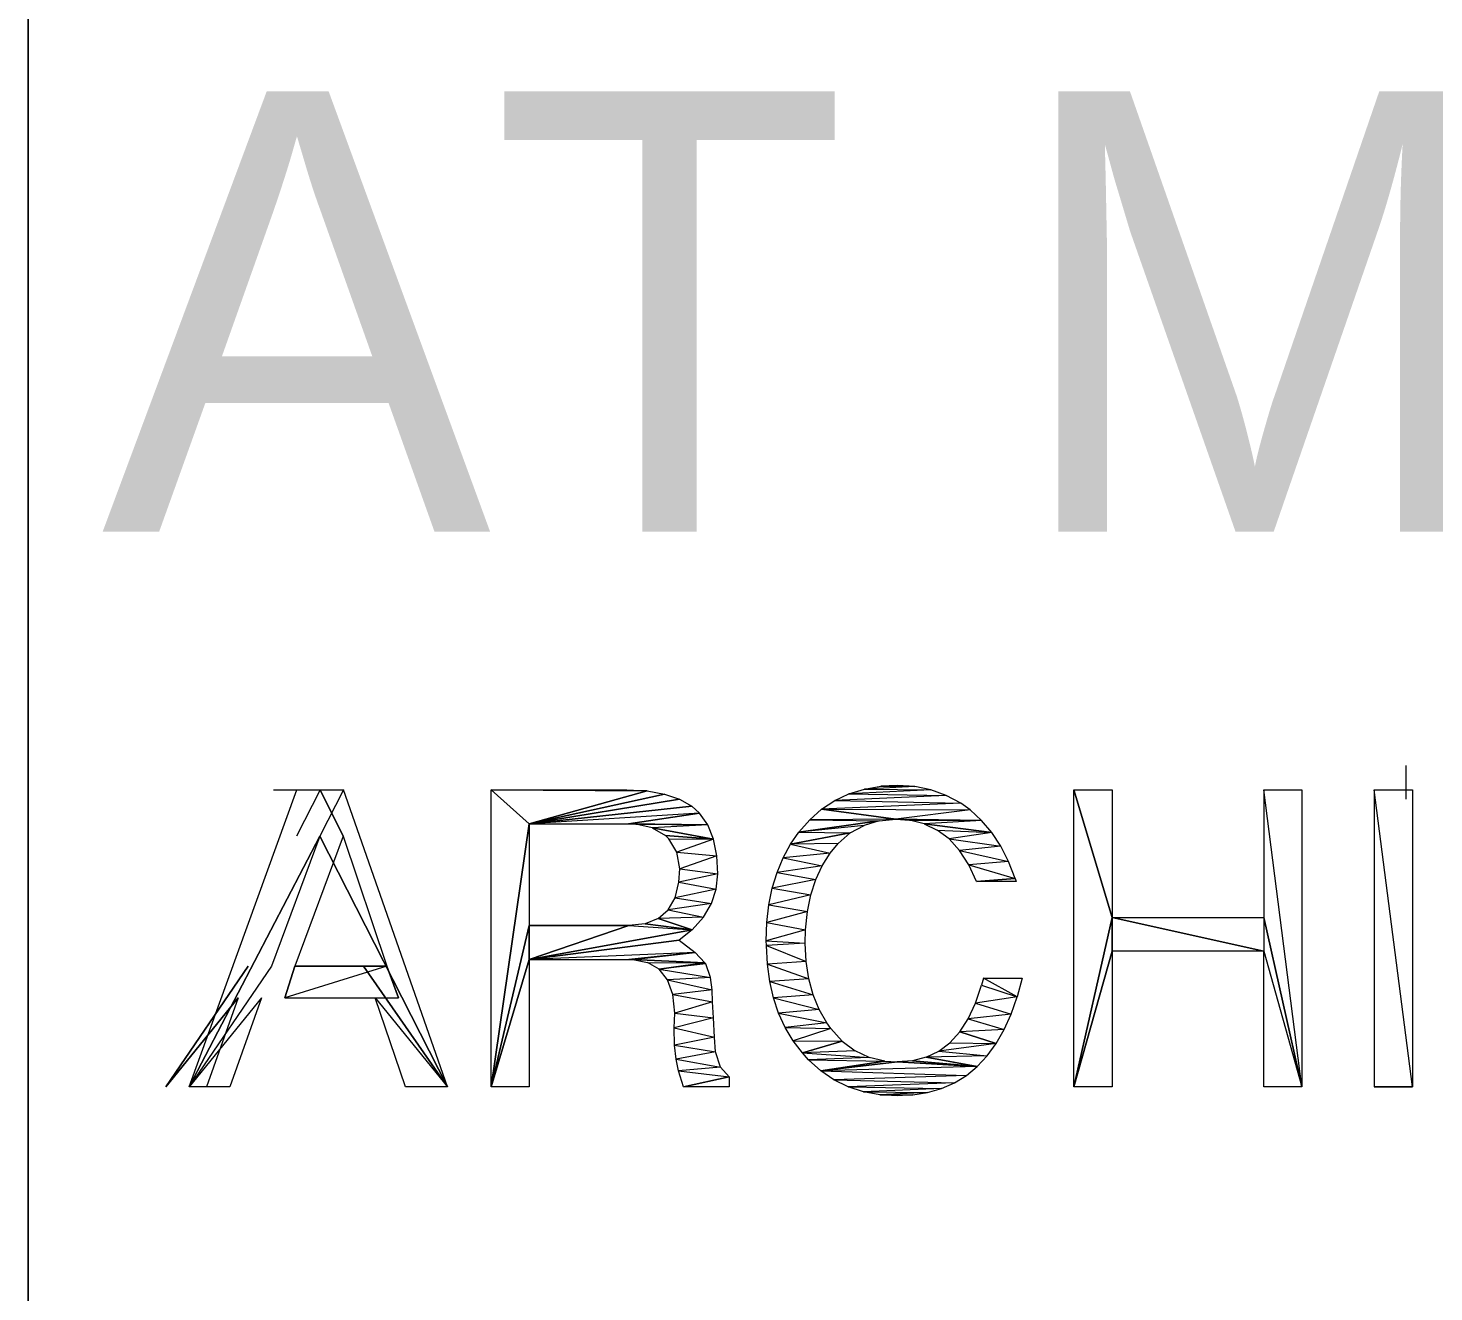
# Model space of a CAD drawing. Header units: inches. Extents: x 210948 to 214316, y -105347 to 7.
# Drawn here: x 212876.13 to 212921.27, y -105283.18 to -105242.6 of the extents above; entities that cross this region are included whole.
import ezdxf

# ---------------------------------------------------------------- set-up
doc = ezdxf.new("R2010")
doc.units = ezdxf.units.IN
doc.header["$MEASUREMENT"] = 0
doc.layers.add('A3', color=30, linetype='Continuous', lineweight=9)
doc.styles.add('STYLE1', font='arial.ttf', dxfattribs={"height": 8})

# ---------------------------------------------------------------- blocks, each defined once
blk = doc.blocks.new('KIL')
at = {"layer": 'A3'}
blk.add_lwpolyline([(216544.884, -99139.74), (217270.701, -99139.74), (217270.701, -100157.936), (216544.884, -100157.936)], close=True, dxfattribs=at)

msp = doc.modelspace()

# ---------------------------------------------------------------- linework, layer by layer
at = {"layer": 'A3'}
for p, q in [((212876.127, -105218.054), (212876.127, -105339.96)), ((212920.379, -105267.362), (212920.379, -105266.277)), ((212902.983, -105267.04), (212903.511, -105266.948)), ((212902.983, -105267.04), (212903.511, -105266.948)), ((212904.599, -105266.956), (212902.983, -105267.04)), ((212904.599, -105266.956), (212902.983, -105267.04)), ((212904.599, -105266.956), (212902.983, -105267.04)), ((212904.599, -105266.956), (212902.983, -105267.04)), ((212904.047, -105266.921), (212903.511, -105266.948)), ((212904.047, -105266.921), (212903.511, -105266.948)), ((212903.511, -105266.948), (212904.599, -105266.956)), ((212903.511, -105266.948), (212904.599, -105266.956)), ((212903.511, -105266.948), (212904.599, -105266.956)), ((212903.511, -105266.948), (212904.599, -105266.956)), ((212904.599, -105266.956), (212904.047, -105266.921)), ((212904.599, -105266.956), (212904.047, -105266.921)), ((212905.122, -105267.064), (212904.599, -105266.956)), ((212905.122, -105267.064), (212904.599, -105266.956)), ((212881.296, -105276.595), (212884.756, -105267.064)), ((212881.296, -105276.595), (212884.756, -105267.064)), ((212884.006, -105267.064), (212885.506, -105267.064)), ((212885.506, -105267.064), (212884.748, -105268.543)), ((212885.506, -105267.064), (212884.748, -105268.543)), ((212885.506, -105267.064), (212884.748, -105268.543)), ((212884.756, -105267.064), (212886.256, -105267.064)), ((212886.256, -105267.064), (212885.498, -105268.543)), ((212885.506, -105267.064), (212886.248, -105268.543)), ((212886.248, -105268.543), (212885.506, -105267.064)), ((212885.506, -105267.064), (212886.248, -105268.543)), ((212886.248, -105268.543), (212885.506, -105267.064)), ((212889.597, -105276.595), (212886.256, -105267.064)), ((212889.597, -105276.595), (212886.256, -105267.064)), ((212890.994, -105267.064), (212896.003, -105267.097)), ((212892.221, -105268.15), (212890.994, -105267.064)), ((212890.994, -105267.064), (212892.221, -105268.15)), ((212890.994, -105276.595), (212890.994, -105267.064)), ((212896.003, -105267.097), (212890.994, -105267.064)), ((212890.994, -105267.064), (212895.353, -105267.064)), ((212890.994, -105267.064), (212896.003, -105267.097)), ((212892.221, -105268.15), (212890.994, -105267.064)), ((212890.994, -105267.064), (212892.221, -105268.15)), ((212890.994, -105276.595), (212890.994, -105267.064)), ((212896.003, -105267.097), (212890.994, -105267.064)), ((212890.994, -105267.064), (212895.353, -105267.064)), ((212892.221, -105268.15), (212896.003, -105267.097)), ((212896.003, -105267.097), (212892.221, -105268.15)), ((212892.221, -105268.15), (212896.003, -105267.097)), ((212896.003, -105267.097), (212892.221, -105268.15)), ((212892.221, -105268.15), (212896.566, -105267.197)), ((212896.566, -105267.197), (212892.221, -105268.15)), ((212892.221, -105268.15), (212896.566, -105267.197)), ((212896.566, -105267.197), (212892.221, -105268.15)), ((212892.221, -105268.15), (212897.048, -105267.36)), ((212897.048, -105267.36), (212892.221, -105268.15)), ((212892.221, -105268.15), (212897.048, -105267.36)), ((212897.048, -105267.36), (212892.221, -105268.15)), ((212895.353, -105267.064), (212896.003, -105267.097)), ((212895.353, -105267.064), (212896.003, -105267.097)), ((212896.003, -105267.097), (212896.566, -105267.197)), ((212896.003, -105267.097), (212896.566, -105267.197)), ((212896.566, -105267.197), (212897.048, -105267.36)), ((212896.566, -105267.197), (212897.048, -105267.36)), ((212897.048, -105267.36), (212897.444, -105267.59)), ((212897.048, -105267.36), (212897.444, -105267.59)), ((212901.61, -105267.684), (212902.03, -105267.406)), ((212901.61, -105267.684), (212902.03, -105267.406)), ((212902.03, -105267.406), (212902.488, -105267.192)), ((212902.03, -105267.406), (212902.488, -105267.192)), ((212905.612, -105267.24), (212902.03, -105267.406)), ((212905.612, -105267.24), (212902.03, -105267.406)), ((212905.612, -105267.24), (212902.03, -105267.406)), ((212905.612, -105267.24), (212902.03, -105267.406)), ((212902.03, -105267.406), (212906.075, -105267.49)), ((212902.03, -105267.406), (212906.075, -105267.49)), ((212902.03, -105267.406), (212906.075, -105267.49)), ((212902.03, -105267.406), (212906.075, -105267.49)), ((212902.488, -105267.192), (212902.983, -105267.04)), ((212902.488, -105267.192), (212902.983, -105267.04)), ((212905.122, -105267.064), (212902.488, -105267.192)), ((212905.122, -105267.064), (212902.488, -105267.192)), ((212905.122, -105267.064), (212902.488, -105267.192)), ((212905.122, -105267.064), (212902.488, -105267.192)), ((212902.488, -105267.192), (212905.612, -105267.24)), ((212902.488, -105267.192), (212905.612, -105267.24)), ((212902.488, -105267.192), (212905.612, -105267.24)), ((212902.488, -105267.192), (212905.612, -105267.24)), ((212902.983, -105267.04), (212905.122, -105267.064)), ((212902.983, -105267.04), (212905.122, -105267.064)), ((212902.983, -105267.04), (212905.122, -105267.064)), ((212902.983, -105267.04), (212905.122, -105267.064)), ((212905.612, -105267.24), (212905.122, -105267.064)), ((212905.612, -105267.24), (212905.122, -105267.064)), ((212906.075, -105267.49), (212905.612, -105267.24)), ((212906.075, -105267.49), (212905.612, -105267.24)), ((212909.714, -105267.064), (212910.94, -105271.155)), ((212909.714, -105276.595), (212909.714, -105267.064)), ((212910.94, -105271.155), (212909.714, -105267.064)), ((212909.714, -105267.064), (212910.94, -105267.064)), ((212909.714, -105267.064), (212910.94, -105271.155)), ((212909.714, -105276.595), (212909.714, -105267.064)), ((212910.94, -105271.155), (212909.714, -105267.064)), ((212909.714, -105267.064), (212910.94, -105267.064)), ((212910.94, -105267.064), (212910.94, -105271.155)), ((212910.94, -105267.064), (212910.94, -105271.155)), ((212915.808, -105267.064), (212915.808, -105271.155)), ((212917.035, -105276.595), (212915.808, -105267.064)), ((212917.035, -105276.595), (212915.808, -105267.064)), ((212915.808, -105267.064), (212917.035, -105267.064)), ((212915.808, -105267.064), (212915.808, -105271.155)), ((212917.035, -105276.595), (212915.808, -105267.064)), ((212917.035, -105276.595), (212915.808, -105267.064)), ((212915.808, -105267.064), (212917.035, -105267.064)), ((212917.035, -105267.064), (212917.035, -105276.595)), ((212917.035, -105267.064), (212917.035, -105276.595)), ((212920.587, -105276.595), (212919.358, -105267.064)), ((212919.358, -105267.064), (212919.358, -105276.595)), ((212920.587, -105276.595), (212919.358, -105267.064)), ((212919.358, -105267.064), (212920.587, -105267.064)), ((212920.587, -105276.595), (212919.358, -105267.064)), ((212919.358, -105267.064), (212919.358, -105276.595)), ((212920.587, -105276.595), (212919.358, -105267.064)), ((212919.358, -105267.064), (212920.587, -105267.064)), ((212920.587, -105267.064), (212920.587, -105276.595)), ((212920.587, -105267.064), (212920.587, -105276.595)), ((212892.221, -105268.15), (212897.444, -105267.59)), ((212897.444, -105267.59), (212892.221, -105268.15)), ((212892.221, -105268.15), (212897.444, -105267.59)), ((212897.444, -105267.59), (212892.221, -105268.15)), ((212897.69, -105267.809), (212892.221, -105268.15)), ((212897.69, -105267.809), (212892.221, -105268.15)), ((212897.69, -105267.809), (212892.221, -105268.15)), ((212897.69, -105267.809), (212892.221, -105268.15)), ((212895.408, -105268.15), (212897.69, -105267.809)), ((212897.69, -105267.809), (212895.408, -105268.15)), ((212895.408, -105268.15), (212897.69, -105267.809)), ((212897.69, -105267.809), (212895.408, -105268.15)), ((212897.444, -105267.59), (212897.69, -105267.809)), ((212897.444, -105267.59), (212897.69, -105267.809)), ((212897.953, -105268.183), (212897.69, -105267.809)), ((212897.953, -105268.183), (212897.69, -105267.809)), ((212901.226, -105268.023), (212901.61, -105267.684)), ((212901.226, -105268.023), (212901.61, -105267.684)), ((212906.075, -105267.49), (212901.61, -105267.684)), ((212906.075, -105267.49), (212901.61, -105267.684)), ((212906.075, -105267.49), (212901.61, -105267.684)), ((212906.075, -105267.49), (212901.61, -105267.684)), ((212901.61, -105267.684), (212906.384, -105267.706)), ((212903.996, -105268.007), (212901.61, -105267.684)), ((212901.61, -105267.684), (212903.996, -105268.007)), ((212901.61, -105267.684), (212906.384, -105267.706)), ((212901.61, -105267.684), (212906.384, -105267.706)), ((212903.996, -105268.007), (212901.61, -105267.684)), ((212901.61, -105267.684), (212903.996, -105268.007)), ((212901.61, -105267.684), (212906.384, -105267.706)), ((212906.384, -105267.706), (212903.996, -105268.007)), ((212906.384, -105267.706), (212903.996, -105268.007)), ((212906.384, -105267.706), (212903.996, -105268.007)), ((212906.384, -105267.706), (212903.996, -105268.007)), ((212906.384, -105267.706), (212906.075, -105267.49)), ((212906.384, -105267.706), (212906.075, -105267.49)), ((212906.749, -105268.042), (212906.384, -105267.706)), ((212906.749, -105268.042), (212906.384, -105267.706)), ((212890.994, -105276.595), (212892.221, -105268.15)), ((212892.221, -105268.15), (212890.994, -105276.595)), ((212890.994, -105276.595), (212892.221, -105268.15)), ((212892.221, -105268.15), (212890.994, -105276.595)), ((212892.221, -105268.15), (212895.408, -105268.15)), ((212892.221, -105268.15), (212892.221, -105271.418)), ((212892.221, -105268.15), (212895.408, -105268.15)), ((212892.221, -105268.15), (212892.221, -105271.418)), ((212895.408, -105268.15), (212895.638, -105268.161)), ((212897.953, -105268.183), (212895.408, -105268.15)), ((212895.408, -105268.15), (212897.953, -105268.183)), ((212895.408, -105268.15), (212895.638, -105268.161)), ((212897.953, -105268.183), (212895.408, -105268.15)), ((212895.408, -105268.15), (212897.953, -105268.183)), ((212895.638, -105268.161), (212897.953, -105268.183)), ((212896.163, -105268.277), (212895.638, -105268.161)), ((212895.638, -105268.161), (212897.953, -105268.183)), ((212895.638, -105268.161), (212897.953, -105268.183)), ((212896.163, -105268.277), (212895.638, -105268.161)), ((212895.638, -105268.161), (212897.953, -105268.183)), ((212897.953, -105268.183), (212896.163, -105268.277)), ((212897.953, -105268.183), (212896.163, -105268.277)), ((212897.953, -105268.183), (212896.163, -105268.277)), ((212897.953, -105268.183), (212896.163, -105268.277)), ((212896.163, -105268.277), (212896.593, -105268.529)), ((212898.139, -105268.64), (212896.163, -105268.277)), ((212896.163, -105268.277), (212898.139, -105268.64)), ((212896.163, -105268.277), (212896.593, -105268.529)), ((212898.139, -105268.64), (212896.163, -105268.277)), ((212896.163, -105268.277), (212898.139, -105268.64)), ((212898.139, -105268.64), (212897.953, -105268.183)), ((212898.139, -105268.64), (212897.953, -105268.183)), ((212900.877, -105268.424), (212901.226, -105268.023)), ((212900.877, -105268.424), (212901.226, -105268.023)), ((212900.877, -105268.424), (212903.46, -105268.055)), ((212903.46, -105268.055), (212900.877, -105268.424)), ((212900.877, -105268.424), (212903.46, -105268.055)), ((212903.46, -105268.055), (212900.877, -105268.424)), ((212902.972, -105268.202), (212900.877, -105268.424)), ((212902.972, -105268.202), (212900.877, -105268.424)), ((212902.972, -105268.202), (212900.877, -105268.424)), ((212902.972, -105268.202), (212900.877, -105268.424)), ((212903.996, -105268.007), (212901.226, -105268.023)), ((212903.996, -105268.007), (212901.226, -105268.023)), ((212903.996, -105268.007), (212901.226, -105268.023)), ((212903.996, -105268.007), (212901.226, -105268.023)), ((212901.226, -105268.023), (212903.46, -105268.055)), ((212901.226, -105268.023), (212903.46, -105268.055)), ((212901.226, -105268.023), (212903.46, -105268.055)), ((212901.226, -105268.023), (212903.46, -105268.055)), ((212902.531, -105268.445), (212902.972, -105268.202)), ((212902.531, -105268.445), (212902.972, -105268.202)), ((212903.46, -105268.055), (212902.972, -105268.202)), ((212903.46, -105268.055), (212902.972, -105268.202)), ((212903.46, -105268.055), (212903.996, -105268.007)), ((212903.46, -105268.055), (212903.996, -105268.007)), ((212903.996, -105268.007), (212904.429, -105268.036)), ((212906.749, -105268.042), (212903.996, -105268.007)), ((212903.996, -105268.007), (212906.749, -105268.042)), ((212903.996, -105268.007), (212904.429, -105268.036)), ((212906.749, -105268.042), (212903.996, -105268.007)), ((212903.996, -105268.007), (212906.749, -105268.042)), ((212904.429, -105268.036), (212906.749, -105268.042)), ((212904.9, -105268.153), (212904.429, -105268.036)), ((212904.429, -105268.036), (212906.749, -105268.042)), ((212904.429, -105268.036), (212906.749, -105268.042)), ((212904.9, -105268.153), (212904.429, -105268.036)), ((212904.429, -105268.036), (212906.749, -105268.042)), ((212906.749, -105268.042), (212904.9, -105268.153)), ((212906.749, -105268.042), (212904.9, -105268.153)), ((212906.749, -105268.042), (212904.9, -105268.153)), ((212906.749, -105268.042), (212904.9, -105268.153)), ((212904.9, -105268.153), (212905.325, -105268.353)), ((212907.077, -105268.429), (212904.9, -105268.153)), ((212904.9, -105268.153), (212907.077, -105268.429)), ((212904.9, -105268.153), (212905.325, -105268.353)), ((212907.077, -105268.429), (212904.9, -105268.153)), ((212904.9, -105268.153), (212907.077, -105268.429)), ((212905.325, -105268.353), (212907.077, -105268.429)), ((212905.704, -105268.637), (212905.325, -105268.353)), ((212905.325, -105268.353), (212907.077, -105268.429)), ((212905.325, -105268.353), (212907.077, -105268.429)), ((212905.704, -105268.637), (212905.325, -105268.353)), ((212905.325, -105268.353), (212907.077, -105268.429)), ((212907.077, -105268.429), (212906.749, -105268.042)), ((212907.077, -105268.429), (212906.749, -105268.042)), ((212881.296, -105276.595), (212885.498, -105268.543)), ((212885.498, -105268.543), (212881.296, -105276.595)), ((212881.296, -105276.595), (212885.498, -105268.543)), ((212885.498, -105268.543), (212881.296, -105276.595)), ((212885.498, -105268.543), (212883.947, -105272.726)), ((212886.248, -105268.543), (212884.697, -105272.726)), ((212889.597, -105276.595), (212885.498, -105268.543)), ((212885.498, -105268.543), (212889.597, -105276.595)), ((212889.597, -105276.595), (212885.498, -105268.543)), ((212885.498, -105268.543), (212889.597, -105276.595)), ((212886.248, -105268.543), (212887.645, -105272.726)), ((212886.248, -105268.543), (212887.645, -105272.726)), ((212896.593, -105268.529), (212896.702, -105268.629)), ((212898.139, -105268.64), (212896.593, -105268.529)), ((212896.593, -105268.529), (212898.139, -105268.64)), ((212898.139, -105268.64), (212896.593, -105268.529)), ((212896.593, -105268.529), (212896.702, -105268.629)), ((212896.593, -105268.529), (212898.139, -105268.64)), ((212896.702, -105268.629), (212898.139, -105268.64)), ((212896.964, -105269.06), (212896.702, -105268.629)), ((212896.702, -105268.629), (212898.139, -105268.64)), ((212896.702, -105268.629), (212898.139, -105268.64)), ((212896.964, -105269.06), (212896.702, -105268.629)), ((212896.702, -105268.629), (212898.139, -105268.64)), ((212898.139, -105268.64), (212896.964, -105269.06)), ((212898.139, -105268.64), (212896.964, -105269.06)), ((212898.139, -105268.64), (212896.964, -105269.06)), ((212898.139, -105268.64), (212896.964, -105269.06)), ((212898.248, -105269.184), (212898.139, -105268.64)), ((212898.248, -105269.184), (212898.139, -105268.64)), ((212900.614, -105268.808), (212900.877, -105268.424)), ((212900.614, -105268.808), (212900.877, -105268.424)), ((212900.614, -105268.808), (212902.531, -105268.445)), ((212902.531, -105268.445), (212900.614, -105268.808)), ((212900.614, -105268.808), (212902.531, -105268.445)), ((212902.531, -105268.445), (212900.614, -105268.808)), ((212902.136, -105268.786), (212900.614, -105268.808)), ((212902.136, -105268.786), (212900.614, -105268.808)), ((212902.136, -105268.786), (212900.614, -105268.808)), ((212902.136, -105268.786), (212900.614, -105268.808)), ((212900.877, -105268.424), (212902.531, -105268.445)), ((212900.877, -105268.424), (212902.531, -105268.445)), ((212900.877, -105268.424), (212902.531, -105268.445)), ((212900.877, -105268.424), (212902.531, -105268.445)), ((212901.881, -105269.092), (212902.136, -105268.786)), ((212901.881, -105269.092), (212902.136, -105268.786)), ((212902.531, -105268.445), (212902.136, -105268.786)), ((212902.531, -105268.445), (212902.136, -105268.786)), ((212907.077, -105268.429), (212905.704, -105268.637)), ((212907.077, -105268.429), (212905.704, -105268.637)), ((212907.077, -105268.429), (212905.704, -105268.637)), ((212907.077, -105268.429), (212905.704, -105268.637)), ((212905.704, -105268.637), (212907.364, -105268.87)), ((212906.042, -105269.008), (212905.704, -105268.637)), ((212905.704, -105268.637), (212907.364, -105268.87)), ((212905.704, -105268.637), (212907.364, -105268.87)), ((212906.042, -105269.008), (212905.704, -105268.637)), ((212905.704, -105268.637), (212907.364, -105268.87)), ((212907.364, -105268.87), (212907.077, -105268.429)), ((212907.364, -105268.87), (212907.077, -105268.429)), ((212896.964, -105269.06), (212898.248, -105269.184)), ((212897.051, -105269.601), (212896.964, -105269.06)), ((212896.964, -105269.06), (212898.248, -105269.184)), ((212896.964, -105269.06), (212898.248, -105269.184)), ((212897.051, -105269.601), (212896.964, -105269.06)), ((212896.964, -105269.06), (212898.248, -105269.184)), ((212898.248, -105269.184), (212897.051, -105269.601)), ((212898.248, -105269.184), (212897.051, -105269.601)), ((212898.248, -105269.184), (212897.051, -105269.601)), ((212898.248, -105269.184), (212897.051, -105269.601)), ((212898.277, -105269.758), (212898.248, -105269.184)), ((212898.277, -105269.758), (212898.248, -105269.184)), ((212900.178, -105269.72), (212900.376, -105269.247)), ((212900.178, -105269.72), (212900.376, -105269.247)), ((212900.376, -105269.247), (212900.614, -105268.808)), ((212900.376, -105269.247), (212900.614, -105268.808)), ((212901.881, -105269.092), (212900.376, -105269.247)), ((212901.881, -105269.092), (212900.376, -105269.247)), ((212901.881, -105269.092), (212900.376, -105269.247)), ((212901.881, -105269.092), (212900.376, -105269.247)), ((212900.376, -105269.247), (212901.627, -105269.496)), ((212900.376, -105269.247), (212901.627, -105269.496)), ((212900.376, -105269.247), (212901.627, -105269.496)), ((212900.376, -105269.247), (212901.627, -105269.496)), ((212900.614, -105268.808), (212901.881, -105269.092)), ((212900.614, -105268.808), (212901.881, -105269.092)), ((212900.614, -105268.808), (212901.881, -105269.092)), ((212900.614, -105268.808), (212901.881, -105269.092)), ((212901.627, -105269.496), (212901.881, -105269.092)), ((212901.627, -105269.496), (212901.881, -105269.092)), ((212907.364, -105268.87), (212906.042, -105269.008)), ((212907.364, -105268.87), (212906.042, -105269.008)), ((212907.364, -105268.87), (212906.042, -105269.008)), ((212907.364, -105268.87), (212906.042, -105269.008)), ((212906.042, -105269.008), (212907.615, -105269.363)), ((212906.332, -105269.466), (212906.042, -105269.008)), ((212906.042, -105269.008), (212907.615, -105269.363)), ((212906.042, -105269.008), (212907.615, -105269.363)), ((212906.332, -105269.466), (212906.042, -105269.008)), ((212906.042, -105269.008), (212907.615, -105269.363)), ((212907.615, -105269.363), (212907.364, -105268.87)), ((212907.615, -105269.363), (212907.364, -105268.87)), ((212897.027, -105270.029), (212897.051, -105269.601)), ((212897.027, -105270.029), (212897.051, -105269.601)), ((212897.051, -105269.601), (212898.277, -105269.758)), ((212897.051, -105269.601), (212898.277, -105269.758)), ((212897.051, -105269.601), (212898.277, -105269.758)), ((212897.051, -105269.601), (212898.277, -105269.758)), ((212901.627, -105269.496), (212900.178, -105269.72)), ((212901.627, -105269.496), (212900.178, -105269.72)), ((212901.627, -105269.496), (212900.178, -105269.72)), ((212901.627, -105269.496), (212900.178, -105269.72)), ((212901.421, -105269.942), (212901.627, -105269.496)), ((212901.421, -105269.942), (212901.627, -105269.496)), ((212907.615, -105269.363), (212906.332, -105269.466)), ((212907.615, -105269.363), (212906.332, -105269.466)), ((212907.615, -105269.363), (212906.332, -105269.466)), ((212907.615, -105269.363), (212906.332, -105269.466)), ((212906.332, -105269.466), (212907.827, -105269.91)), ((212906.581, -105270.005), (212906.332, -105269.466)), ((212906.332, -105269.466), (212907.827, -105269.91)), ((212906.332, -105269.466), (212907.827, -105269.91)), ((212906.581, -105270.005), (212906.332, -105269.466)), ((212906.332, -105269.466), (212907.827, -105269.91)), ((212907.827, -105269.91), (212907.615, -105269.363)), ((212907.827, -105269.91), (212907.615, -105269.363)), ((212896.905, -105270.53), (212897.027, -105270.029)), ((212896.905, -105270.53), (212897.027, -105270.029)), ((212898.277, -105269.758), (212897.027, -105270.029)), ((212898.277, -105269.758), (212897.027, -105270.029)), ((212898.277, -105269.758), (212897.027, -105270.029)), ((212898.277, -105269.758), (212897.027, -105270.029)), ((212897.027, -105270.029), (212898.226, -105270.251)), ((212897.027, -105270.029), (212898.226, -105270.251)), ((212897.027, -105270.029), (212898.226, -105270.251)), ((212897.027, -105270.029), (212898.226, -105270.251)), ((212898.226, -105270.251), (212898.277, -105269.758)), ((212898.226, -105270.251), (212898.277, -105269.758)), ((212900.026, -105270.221), (212900.178, -105269.72)), ((212900.026, -105270.221), (212900.178, -105269.72)), ((212901.421, -105269.942), (212900.026, -105270.221)), ((212901.421, -105269.942), (212900.026, -105270.221)), ((212901.421, -105269.942), (212900.026, -105270.221)), ((212901.421, -105269.942), (212900.026, -105270.221)), ((212900.178, -105269.72), (212901.421, -105269.942)), ((212900.178, -105269.72), (212901.421, -105269.942)), ((212900.178, -105269.72), (212901.421, -105269.942)), ((212900.178, -105269.72), (212901.421, -105269.942)), ((212901.264, -105270.435), (212901.421, -105269.942)), ((212901.264, -105270.435), (212901.421, -105269.942)), ((212906.581, -105270.005), (212907.827, -105269.91)), ((212907.827, -105269.91), (212906.581, -105270.005)), ((212906.581, -105270.005), (212907.827, -105269.91)), ((212907.827, -105269.91), (212906.581, -105270.005)), ((212907.859, -105270.005), (212906.581, -105270.005)), ((212907.859, -105270.005), (212906.581, -105270.005)), ((212907.827, -105269.91), (212907.859, -105270.005)), ((212907.827, -105269.91), (212907.859, -105270.005)), ((212896.683, -105270.917), (212896.905, -105270.53)), ((212896.683, -105270.917), (212896.905, -105270.53)), ((212898.226, -105270.251), (212896.905, -105270.53)), ((212898.226, -105270.251), (212896.905, -105270.53)), ((212898.226, -105270.251), (212896.905, -105270.53)), ((212898.226, -105270.251), (212896.905, -105270.53)), ((212896.905, -105270.53), (212898.072, -105270.714)), ((212896.905, -105270.53), (212898.072, -105270.714)), ((212896.905, -105270.53), (212898.072, -105270.714)), ((212896.905, -105270.53), (212898.072, -105270.714)), ((212898.072, -105270.714), (212898.226, -105270.251)), ((212898.072, -105270.714), (212898.226, -105270.251)), ((212899.918, -105270.755), (212900.026, -105270.221)), ((212899.918, -105270.755), (212900.026, -105270.221)), ((212901.264, -105270.435), (212899.918, -105270.755)), ((212901.264, -105270.435), (212899.918, -105270.755)), ((212901.264, -105270.435), (212899.918, -105270.755)), ((212901.264, -105270.435), (212899.918, -105270.755)), ((212900.026, -105270.221), (212901.264, -105270.435)), ((212900.026, -105270.221), (212901.264, -105270.435)), ((212900.026, -105270.221), (212901.264, -105270.435)), ((212900.026, -105270.221), (212901.264, -105270.435)), ((212901.155, -105270.971), (212901.264, -105270.435)), ((212901.155, -105270.971), (212901.264, -105270.435)), ((212896.361, -105271.196), (212896.683, -105270.917)), ((212896.361, -105271.196), (212896.683, -105270.917)), ((212898.072, -105270.714), (212896.683, -105270.917)), ((212898.072, -105270.714), (212896.683, -105270.917)), ((212898.072, -105270.714), (212896.683, -105270.917)), ((212898.072, -105270.714), (212896.683, -105270.917)), ((212896.683, -105270.917), (212897.814, -105271.147)), ((212896.683, -105270.917), (212897.814, -105271.147)), ((212896.683, -105270.917), (212897.814, -105271.147)), ((212896.683, -105270.917), (212897.814, -105271.147)), ((212897.814, -105271.147), (212898.072, -105270.714)), ((212897.814, -105271.147), (212898.072, -105270.714)), ((212899.853, -105271.318), (212899.918, -105270.755)), ((212899.853, -105271.318), (212899.918, -105270.755)), ((212901.155, -105270.971), (212899.853, -105271.318)), ((212901.155, -105270.971), (212899.853, -105271.318)), ((212901.155, -105270.971), (212899.853, -105271.318)), ((212901.155, -105270.971), (212899.853, -105271.318)), ((212899.918, -105270.755), (212901.155, -105270.971)), ((212899.918, -105270.755), (212901.155, -105270.971)), ((212899.918, -105270.755), (212901.155, -105270.971)), ((212899.918, -105270.755), (212901.155, -105270.971)), ((212901.096, -105271.553), (212901.155, -105270.971)), ((212901.096, -105271.553), (212901.155, -105270.971)), ((212890.994, -105276.595), (212892.221, -105271.418)), ((212892.221, -105271.418), (212890.994, -105276.595)), ((212890.994, -105276.595), (212892.221, -105271.418)), ((212892.221, -105271.418), (212890.994, -105276.595)), ((212892.221, -105272.504), (212895.421, -105271.418)), ((212895.421, -105271.418), (212892.221, -105271.418)), ((212892.221, -105271.418), (212895.421, -105271.418)), ((212892.221, -105271.418), (212895.421, -105271.418)), ((212895.421, -105271.418), (212892.221, -105272.504)), ((212892.221, -105272.504), (212892.221, -105271.418)), ((212892.221, -105271.418), (212892.221, -105272.504)), ((212892.221, -105272.504), (212895.421, -105271.418)), ((212895.421, -105271.418), (212892.221, -105271.418)), ((212892.221, -105271.418), (212895.421, -105271.418)), ((212892.221, -105271.418), (212895.421, -105271.418)), ((212895.421, -105271.418), (212892.221, -105272.504)), ((212892.221, -105272.504), (212892.221, -105271.418)), ((212892.221, -105271.418), (212892.221, -105272.504)), ((212895.941, -105271.361), (212895.421, -105271.418)), ((212895.941, -105271.361), (212895.421, -105271.418)), ((212895.421, -105271.418), (212897.452, -105271.551)), ((212895.421, -105271.418), (212897.452, -105271.551)), ((212895.421, -105271.418), (212897.452, -105271.551)), ((212895.421, -105271.418), (212897.452, -105271.551)), ((212896.361, -105271.196), (212895.941, -105271.361)), ((212896.361, -105271.196), (212895.941, -105271.361)), ((212897.452, -105271.551), (212895.941, -105271.361)), ((212895.941, -105271.361), (212897.452, -105271.551)), ((212897.452, -105271.551), (212895.941, -105271.361)), ((212895.941, -105271.361), (212897.452, -105271.551)), ((212897.814, -105271.147), (212896.361, -105271.196)), ((212897.814, -105271.147), (212896.361, -105271.196)), ((212897.814, -105271.147), (212896.361, -105271.196)), ((212897.814, -105271.147), (212896.361, -105271.196)), ((212897.452, -105271.551), (212896.361, -105271.196)), ((212896.361, -105271.196), (212897.452, -105271.551)), ((212897.452, -105271.551), (212896.361, -105271.196)), ((212896.361, -105271.196), (212897.452, -105271.551)), ((212897.452, -105271.551), (212897.814, -105271.147)), ((212897.452, -105271.551), (212897.814, -105271.147)), ((212899.832, -105271.914), (212899.853, -105271.318)), ((212899.832, -105271.914), (212899.853, -105271.318)), ((212899.853, -105271.318), (212901.096, -105271.553)), ((212899.853, -105271.318), (212901.096, -105271.553)), ((212899.853, -105271.318), (212901.096, -105271.553)), ((212899.853, -105271.318), (212901.096, -105271.553)), ((212909.714, -105276.595), (212910.94, -105271.155)), ((212910.94, -105271.155), (212909.714, -105276.595)), ((212909.714, -105276.595), (212910.94, -105271.155)), ((212910.94, -105271.155), (212909.714, -105276.595)), ((212910.94, -105271.155), (212915.808, -105272.241)), ((212910.94, -105272.241), (212910.94, -105271.155)), ((212910.94, -105271.155), (212910.94, -105272.241)), ((212915.808, -105272.241), (212910.94, -105271.155)), ((212910.94, -105271.155), (212915.808, -105271.155)), ((212910.94, -105271.155), (212915.808, -105272.241)), ((212910.94, -105272.241), (212910.94, -105271.155)), ((212910.94, -105271.155), (212910.94, -105272.241)), ((212915.808, -105272.241), (212910.94, -105271.155)), ((212910.94, -105271.155), (212915.808, -105271.155)), ((212915.808, -105271.155), (212915.808, -105272.241)), ((212915.808, -105271.155), (212915.808, -105272.241)), ((212917.035, -105276.595), (212915.808, -105271.155)), ((212915.808, -105271.155), (212917.035, -105276.595)), ((212915.808, -105271.155), (212915.808, -105272.241)), ((212915.808, -105271.155), (212915.808, -105272.241)), ((212917.035, -105276.595), (212915.808, -105271.155)), ((212915.808, -105271.155), (212917.035, -105276.595)), ((212892.221, -105272.504), (212897.452, -105271.551)), ((212897.452, -105271.551), (212892.221, -105272.504)), ((212892.221, -105272.504), (212897.452, -105271.551)), ((212897.452, -105271.551), (212892.221, -105272.504)), ((212892.221, -105272.504), (212897.037, -105271.889)), ((212897.037, -105271.889), (212892.221, -105272.504)), ((212892.221, -105272.504), (212897.037, -105271.889)), ((212897.037, -105271.889), (212892.221, -105272.504)), ((212897.452, -105271.551), (212897.037, -105271.889)), ((212897.452, -105271.551), (212897.037, -105271.889)), ((212897.037, -105271.889), (212897.552, -105272.279)), ((212897.037, -105271.889), (212897.552, -105272.279)), ((212901.096, -105271.553), (212899.832, -105271.914)), ((212901.096, -105271.553), (212899.832, -105271.914)), ((212901.096, -105271.553), (212899.832, -105271.914)), ((212901.096, -105271.553), (212899.832, -105271.914)), ((212899.832, -105271.914), (212901.085, -105271.979)), ((212899.834, -105272.06), (212899.832, -105271.914)), ((212899.832, -105271.914), (212901.085, -105271.979)), ((212899.832, -105271.914), (212901.085, -105271.979)), ((212899.834, -105272.06), (212899.832, -105271.914)), ((212899.832, -105271.914), (212901.085, -105271.979)), ((212901.085, -105271.979), (212901.096, -105271.553)), ((212901.085, -105271.979), (212901.096, -105271.553)), ((212897.552, -105272.279), (212892.221, -105272.504)), ((212897.552, -105272.279), (212892.221, -105272.504)), ((212897.552, -105272.279), (212892.221, -105272.504)), ((212897.552, -105272.279), (212892.221, -105272.504)), ((212895.421, -105272.504), (212897.552, -105272.279)), ((212897.552, -105272.279), (212895.421, -105272.504)), ((212895.421, -105272.504), (212897.552, -105272.279)), ((212897.552, -105272.279), (212895.421, -105272.504)), ((212895.551, -105272.506), (212897.552, -105272.279)), ((212897.552, -105272.279), (212895.551, -105272.506)), ((212895.551, -105272.506), (212897.552, -105272.279)), ((212897.552, -105272.279), (212895.551, -105272.506)), ((212897.863, -105272.612), (212897.552, -105272.279)), ((212897.863, -105272.612), (212897.552, -105272.279)), ((212901.085, -105271.979), (212899.834, -105272.06)), ((212901.085, -105271.979), (212899.834, -105272.06)), ((212901.085, -105271.979), (212899.834, -105272.06)), ((212901.085, -105271.979), (212899.834, -105272.06)), ((212899.834, -105272.06), (212901.112, -105272.577)), ((212899.867, -105272.653), (212899.834, -105272.06)), ((212899.834, -105272.06), (212901.112, -105272.577)), ((212899.834, -105272.06), (212901.112, -105272.577)), ((212899.867, -105272.653), (212899.834, -105272.06)), ((212899.834, -105272.06), (212901.112, -105272.577)), ((212901.112, -105272.577), (212901.085, -105271.979)), ((212901.112, -105272.577), (212901.085, -105271.979)), ((212909.714, -105276.595), (212910.94, -105272.241)), ((212910.94, -105272.241), (212909.714, -105276.595)), ((212909.714, -105276.595), (212910.94, -105272.241)), ((212910.94, -105272.241), (212909.714, -105276.595)), ((212910.94, -105272.241), (212910.94, -105276.595)), ((212915.808, -105272.241), (212910.94, -105272.241)), ((212910.94, -105272.241), (212910.94, -105276.595)), ((212915.808, -105272.241), (212910.94, -105272.241)), ((212915.808, -105272.241), (212917.035, -105276.595)), ((212915.808, -105276.595), (212915.808, -105272.241)), ((212915.808, -105272.241), (212917.035, -105276.595)), ((212915.808, -105272.241), (212917.035, -105276.595)), ((212915.808, -105276.595), (212915.808, -105272.241)), ((212915.808, -105272.241), (212917.035, -105276.595)), ((212880.546, -105276.595), (212883.197, -105272.726)), ((212883.197, -105272.726), (212880.546, -105276.595)), ((212880.546, -105276.595), (212883.197, -105272.726)), ((212883.947, -105272.726), (212881.296, -105276.595)), ((212887.645, -105272.726), (212884.369, -105273.744)), ((212887.645, -105272.726), (212884.369, -105273.744)), ((212884.369, -105273.744), (212884.697, -105272.726)), ((212884.697, -105272.726), (212884.369, -105273.744)), ((212887.645, -105272.726), (212884.369, -105273.744)), ((212887.645, -105272.726), (212884.369, -105273.744)), ((212884.369, -105273.744), (212884.697, -105272.726)), ((212884.697, -105272.726), (212884.369, -105273.744)), ((212887.645, -105272.726), (212884.697, -105272.726)), ((212884.697, -105272.726), (212887.645, -105272.726)), ((212884.697, -105272.726), (212887.645, -105272.726)), ((212887.645, -105272.726), (212884.697, -105272.726)), ((212884.697, -105272.726), (212887.645, -105272.726)), ((212884.697, -105272.726), (212887.645, -105272.726)), ((212889.597, -105276.595), (212886.895, -105272.726)), ((212886.895, -105272.726), (212889.597, -105276.595)), ((212889.597, -105276.595), (212886.895, -105272.726)), ((212886.895, -105272.726), (212889.597, -105276.595)), ((212888.024, -105273.744), (212887.645, -105272.726)), ((212887.645, -105272.726), (212888.024, -105273.744)), ((212888.024, -105273.744), (212887.645, -105272.726)), ((212887.645, -105272.726), (212888.024, -105273.744)), ((212890.994, -105276.595), (212892.221, -105272.504)), ((212892.221, -105272.504), (212890.994, -105276.595)), ((212890.994, -105276.595), (212892.221, -105272.504)), ((212892.221, -105272.504), (212890.994, -105276.595)), ((212892.221, -105272.504), (212895.421, -105272.504)), ((212892.221, -105272.504), (212892.221, -105276.595)), ((212892.221, -105272.504), (212895.421, -105272.504)), ((212892.221, -105272.504), (212892.221, -105276.595)), ((212895.421, -105272.504), (212895.551, -105272.506)), ((212895.421, -105272.504), (212895.551, -105272.506)), ((212895.551, -105272.506), (212896.019, -105272.601)), ((212897.863, -105272.612), (212895.551, -105272.506)), ((212895.551, -105272.506), (212897.863, -105272.612)), ((212895.551, -105272.506), (212896.019, -105272.601)), ((212897.863, -105272.612), (212895.551, -105272.506)), ((212895.551, -105272.506), (212897.863, -105272.612)), ((212896.019, -105272.601), (212897.863, -105272.612)), ((212896.388, -105272.818), (212896.019, -105272.601)), ((212896.019, -105272.601), (212897.863, -105272.612)), ((212896.019, -105272.601), (212897.863, -105272.612)), ((212896.388, -105272.818), (212896.019, -105272.601)), ((212896.019, -105272.601), (212897.863, -105272.612)), ((212896.388, -105272.818), (212897.863, -105272.612)), ((212897.863, -105272.612), (212896.388, -105272.818)), ((212896.388, -105272.818), (212897.863, -105272.612)), ((212897.863, -105272.612), (212896.388, -105272.818)), ((212897.888, -105272.647), (212896.388, -105272.818)), ((212897.888, -105272.647), (212896.388, -105272.818)), ((212897.888, -105272.647), (212896.388, -105272.818)), ((212897.888, -105272.647), (212896.388, -105272.818)), ((212896.388, -105272.818), (212898.042, -105273.086)), ((212896.656, -105273.164), (212896.388, -105272.818)), ((212896.388, -105272.818), (212898.042, -105273.086)), ((212896.388, -105272.818), (212898.042, -105273.086)), ((212896.656, -105273.164), (212896.388, -105272.818)), ((212896.388, -105272.818), (212898.042, -105273.086)), ((212897.863, -105272.612), (212897.888, -105272.647)), ((212897.863, -105272.612), (212897.888, -105272.647)), ((212898.042, -105273.086), (212897.888, -105272.647)), ((212898.042, -105273.086), (212897.888, -105272.647)), ((212901.112, -105272.577), (212899.867, -105272.653)), ((212901.112, -105272.577), (212899.867, -105272.653)), ((212901.112, -105272.577), (212899.867, -105272.653)), ((212901.112, -105272.577), (212899.867, -105272.653)), ((212899.867, -105272.653), (212901.196, -105273.132)), ((212899.943, -105273.213), (212899.867, -105272.653)), ((212899.867, -105272.653), (212901.196, -105273.132)), ((212899.867, -105272.653), (212901.196, -105273.132)), ((212899.943, -105273.213), (212899.867, -105272.653)), ((212899.867, -105272.653), (212901.196, -105273.132)), ((212901.196, -105273.132), (212901.112, -105272.577)), ((212901.196, -105273.132), (212901.112, -105272.577)), ((212898.042, -105273.086), (212896.656, -105273.164)), ((212898.042, -105273.086), (212896.656, -105273.164)), ((212898.042, -105273.086), (212896.656, -105273.164)), ((212898.042, -105273.086), (212896.656, -105273.164)), ((212896.656, -105273.164), (212898.096, -105273.484)), ((212896.826, -105273.633), (212896.656, -105273.164)), ((212896.656, -105273.164), (212898.096, -105273.484)), ((212896.656, -105273.164), (212898.096, -105273.484)), ((212896.826, -105273.633), (212896.656, -105273.164)), ((212896.656, -105273.164), (212898.096, -105273.484)), ((212898.096, -105273.484), (212898.042, -105273.086)), ((212898.096, -105273.484), (212898.042, -105273.086)), ((212901.196, -105273.132), (212899.943, -105273.213)), ((212901.196, -105273.132), (212899.943, -105273.213)), ((212901.196, -105273.132), (212899.943, -105273.213)), ((212901.196, -105273.132), (212899.943, -105273.213)), ((212899.943, -105273.213), (212901.334, -105273.644)), ((212900.064, -105273.738), (212899.943, -105273.213)), ((212899.943, -105273.213), (212901.334, -105273.644)), ((212899.943, -105273.213), (212901.334, -105273.644)), ((212900.064, -105273.738), (212899.943, -105273.213)), ((212899.943, -105273.213), (212901.334, -105273.644)), ((212901.334, -105273.644), (212901.196, -105273.132)), ((212901.334, -105273.644), (212901.196, -105273.132)), ((212906.803, -105273.105), (212906.744, -105273.332)), ((212906.803, -105273.105), (212906.744, -105273.332)), ((212907.894, -105273.709), (212906.803, -105273.105)), ((212907.894, -105273.709), (212906.803, -105273.105)), ((212906.803, -105273.105), (212908.054, -105273.105)), ((212907.894, -105273.709), (212906.803, -105273.105)), ((212907.894, -105273.709), (212906.803, -105273.105)), ((212906.803, -105273.105), (212908.054, -105273.105)), ((212908.054, -105273.105), (212907.894, -105273.709)), ((212908.054, -105273.105), (212907.894, -105273.709)), ((212880.546, -105276.595), (212882.869, -105273.744)), ((212882.869, -105273.744), (212880.546, -105276.595)), ((212880.546, -105276.595), (212882.869, -105273.744)), ((212883.619, -105273.744), (212881.296, -105276.595)), ((212882.869, -105273.744), (212881.851, -105276.595)), ((212883.619, -105273.744), (212882.601, -105276.595)), ((212884.369, -105273.744), (212888.024, -105273.744)), ((212884.369, -105273.744), (212888.024, -105273.744)), ((212887.274, -105273.744), (212889.597, -105276.595)), ((212888.241, -105276.595), (212887.274, -105273.744)), ((212887.274, -105273.744), (212889.597, -105276.595)), ((212887.274, -105273.744), (212889.597, -105276.595)), ((212888.241, -105276.595), (212887.274, -105273.744)), ((212887.274, -105273.744), (212889.597, -105276.595)), ((212898.096, -105273.484), (212896.826, -105273.633)), ((212898.096, -105273.484), (212896.826, -105273.633)), ((212898.096, -105273.484), (212896.826, -105273.633)), ((212898.096, -105273.484), (212896.826, -105273.633)), ((212896.826, -105273.633), (212898.11, -105273.871)), ((212896.894, -105274.228), (212896.826, -105273.633)), ((212896.826, -105273.633), (212898.11, -105273.871)), ((212896.826, -105273.633), (212898.11, -105273.871)), ((212896.894, -105274.228), (212896.826, -105273.633)), ((212896.826, -105273.633), (212898.11, -105273.871)), ((212898.11, -105273.871), (212898.096, -105273.484)), ((212898.11, -105273.871), (212898.096, -105273.484)), ((212901.334, -105273.644), (212900.064, -105273.738)), ((212901.334, -105273.644), (212900.064, -105273.738)), ((212901.334, -105273.644), (212900.064, -105273.738)), ((212901.334, -105273.644), (212900.064, -105273.738)), ((212900.064, -105273.738), (212901.526, -105274.115)), ((212900.23, -105274.231), (212900.064, -105273.738)), ((212900.064, -105273.738), (212901.526, -105274.115)), ((212900.064, -105273.738), (212901.526, -105274.115)), ((212900.23, -105274.231), (212900.064, -105273.738)), ((212900.064, -105273.738), (212901.526, -105274.115)), ((212901.526, -105274.115), (212901.334, -105273.644)), ((212901.526, -105274.115), (212901.334, -105273.644)), ((212906.554, -105273.909), (212906.744, -105273.332)), ((212906.554, -105273.909), (212906.744, -105273.332)), ((212907.894, -105273.709), (212906.554, -105273.909)), ((212907.894, -105273.709), (212906.554, -105273.909)), ((212907.894, -105273.709), (212906.554, -105273.909)), ((212907.894, -105273.709), (212906.554, -105273.909)), ((212906.744, -105273.332), (212907.894, -105273.709)), ((212906.744, -105273.332), (212907.894, -105273.709)), ((212906.744, -105273.332), (212907.894, -105273.709)), ((212906.744, -105273.332), (212907.894, -105273.709)), ((212907.699, -105274.261), (212907.894, -105273.709)), ((212907.699, -105274.261), (212907.894, -105273.709)), ((212898.11, -105273.871), (212896.894, -105274.228)), ((212898.11, -105273.871), (212896.894, -105274.228)), ((212898.11, -105273.871), (212896.894, -105274.228)), ((212898.11, -105273.871), (212896.894, -105274.228)), ((212898.134, -105274.377), (212898.11, -105273.871)), ((212898.134, -105274.377), (212898.11, -105273.871)), ((212901.526, -105274.115), (212900.23, -105274.231)), ((212901.526, -105274.115), (212900.23, -105274.231)), ((212901.526, -105274.115), (212900.23, -105274.231)), ((212901.526, -105274.115), (212900.23, -105274.231)), ((212901.775, -105274.542), (212901.526, -105274.115)), ((212901.775, -105274.542), (212901.526, -105274.115)), ((212906.321, -105274.41), (212906.554, -105273.909)), ((212906.321, -105274.41), (212906.554, -105273.909)), ((212906.554, -105273.909), (212907.699, -105274.261)), ((212906.554, -105273.909), (212907.699, -105274.261)), ((212906.554, -105273.909), (212907.699, -105274.261)), ((212906.554, -105273.909), (212907.699, -105274.261)), ((212896.878, -105274.705), (212896.894, -105274.228)), ((212896.878, -105274.705), (212896.894, -105274.228)), ((212898.134, -105274.377), (212896.878, -105274.705)), ((212898.134, -105274.377), (212896.878, -105274.705)), ((212898.134, -105274.377), (212896.878, -105274.705)), ((212898.134, -105274.377), (212896.878, -105274.705)), ((212896.894, -105274.228), (212898.134, -105274.377)), ((212896.894, -105274.228), (212898.134, -105274.377)), ((212896.894, -105274.228), (212898.134, -105274.377)), ((212896.894, -105274.228), (212898.134, -105274.377)), ((212898.169, -105275), (212898.134, -105274.377)), ((212898.169, -105275), (212898.134, -105274.377)), ((212900.23, -105274.231), (212901.775, -105274.542)), ((212900.441, -105274.691), (212900.23, -105274.231)), ((212900.23, -105274.231), (212901.775, -105274.542)), ((212900.23, -105274.231), (212901.775, -105274.542)), ((212900.441, -105274.691), (212900.23, -105274.231)), ((212900.23, -105274.231), (212901.775, -105274.542)), ((212901.775, -105274.542), (212900.441, -105274.691)), ((212901.775, -105274.542), (212900.441, -105274.691)), ((212901.775, -105274.542), (212900.441, -105274.691)), ((212901.775, -105274.542), (212900.441, -105274.691)), ((212901.908, -105274.724), (212901.775, -105274.542)), ((212901.908, -105274.724), (212901.775, -105274.542)), ((212906.048, -105274.832), (212906.321, -105274.41)), ((212906.048, -105274.832), (212906.321, -105274.41)), ((212907.699, -105274.261), (212906.321, -105274.41)), ((212907.699, -105274.261), (212906.321, -105274.41)), ((212907.699, -105274.261), (212906.321, -105274.41)), ((212907.699, -105274.261), (212906.321, -105274.41)), ((212906.321, -105274.41), (212907.475, -105274.759)), ((212906.321, -105274.41), (212907.475, -105274.759)), ((212906.321, -105274.41), (212907.475, -105274.759)), ((212906.321, -105274.41), (212907.475, -105274.759)), ((212907.475, -105274.759), (212907.699, -105274.261)), ((212907.475, -105274.759), (212907.699, -105274.261)), ((212896.878, -105274.705), (212898.169, -105275)), ((212896.886, -105275.263), (212896.878, -105274.705)), ((212896.878, -105274.705), (212898.169, -105275)), ((212896.878, -105274.705), (212898.169, -105275)), ((212896.886, -105275.263), (212896.878, -105274.705)), ((212896.878, -105274.705), (212898.169, -105275)), ((212898.169, -105275), (212896.886, -105275.263)), ((212898.169, -105275), (212896.886, -105275.263)), ((212898.169, -105275), (212896.886, -105275.263)), ((212898.169, -105275), (212896.886, -105275.263)), ((212898.199, -105275.468), (212898.169, -105275)), ((212898.199, -105275.468), (212898.169, -105275)), ((212900.441, -105274.691), (212901.908, -105274.724)), ((212900.695, -105275.116), (212900.441, -105274.691)), ((212900.441, -105274.691), (212901.908, -105274.724)), ((212900.441, -105274.691), (212901.908, -105274.724)), ((212900.695, -105275.116), (212900.441, -105274.691)), ((212900.441, -105274.691), (212901.908, -105274.724)), ((212901.908, -105274.724), (212900.695, -105275.116)), ((212901.908, -105274.724), (212900.695, -105275.116)), ((212901.908, -105274.724), (212900.695, -105275.116)), ((212901.908, -105274.724), (212900.695, -105275.116)), ((212900.695, -105275.116), (212902.274, -105275.13)), ((212900.993, -105275.509), (212900.695, -105275.116)), ((212900.695, -105275.116), (212902.274, -105275.13)), ((212900.695, -105275.116), (212902.274, -105275.13)), ((212900.993, -105275.509), (212900.695, -105275.116)), ((212900.695, -105275.116), (212902.274, -105275.13)), ((212902.274, -105275.13), (212901.908, -105274.724)), ((212902.274, -105275.13), (212901.908, -105274.724)), ((212906.048, -105274.832), (212905.731, -105275.181)), ((212906.048, -105274.832), (212905.731, -105275.181)), ((212907.475, -105274.759), (212906.048, -105274.832)), ((212907.475, -105274.759), (212906.048, -105274.832)), ((212907.475, -105274.759), (212906.048, -105274.832)), ((212907.475, -105274.759), (212906.048, -105274.832)), ((212907.217, -105275.206), (212906.048, -105274.832)), ((212906.048, -105274.832), (212907.217, -105275.206)), ((212907.217, -105275.206), (212906.048, -105274.832)), ((212906.048, -105274.832), (212907.217, -105275.206)), ((212907.217, -105275.206), (212907.475, -105274.759)), ((212907.217, -105275.206), (212907.475, -105274.759)), ((212896.886, -105275.263), (212898.199, -105275.468)), ((212896.935, -105275.704), (212896.886, -105275.263)), ((212896.886, -105275.263), (212898.199, -105275.468)), ((212896.886, -105275.263), (212898.199, -105275.468)), ((212896.935, -105275.704), (212896.886, -105275.263)), ((212896.886, -105275.263), (212898.199, -105275.468)), ((212898.199, -105275.468), (212896.935, -105275.704)), ((212898.199, -105275.468), (212896.935, -105275.704)), ((212898.199, -105275.468), (212896.935, -105275.704)), ((212898.199, -105275.468), (212896.935, -105275.704)), ((212898.364, -105275.967), (212898.199, -105275.468)), ((212898.364, -105275.967), (212898.199, -105275.468)), ((212900.993, -105275.509), (212902.274, -105275.13)), ((212902.274, -105275.13), (212900.993, -105275.509)), ((212900.993, -105275.509), (212902.274, -105275.13)), ((212902.274, -105275.13), (212900.993, -105275.509)), ((212902.685, -105275.441), (212900.993, -105275.509)), ((212902.685, -105275.441), (212900.993, -105275.509)), ((212902.685, -105275.441), (212900.993, -105275.509)), ((212902.685, -105275.441), (212900.993, -105275.509)), ((212900.993, -105275.509), (212903.14, -105275.655)), ((212901.193, -105275.731), (212900.993, -105275.509)), ((212900.993, -105275.509), (212903.14, -105275.655)), ((212900.993, -105275.509), (212903.14, -105275.655)), ((212901.193, -105275.731), (212900.993, -105275.509)), ((212900.993, -105275.509), (212903.14, -105275.655)), ((212902.274, -105275.13), (212902.685, -105275.441)), ((212902.274, -105275.13), (212902.685, -105275.441)), ((212903.14, -105275.655), (212902.685, -105275.441)), ((212903.14, -105275.655), (212902.685, -105275.441)), ((212904.968, -105275.642), (212905.371, -105275.449)), ((212904.968, -105275.642), (212905.371, -105275.449)), ((212905.371, -105275.449), (212905.731, -105275.181)), ((212905.371, -105275.449), (212905.731, -105275.181)), ((212907.217, -105275.206), (212905.371, -105275.449)), ((212907.217, -105275.206), (212905.371, -105275.449)), ((212907.217, -105275.206), (212905.371, -105275.449)), ((212907.217, -105275.206), (212905.371, -105275.449)), ((212905.371, -105275.449), (212906.931, -105275.598)), ((212905.371, -105275.449), (212906.931, -105275.598)), ((212905.371, -105275.449), (212906.931, -105275.598)), ((212905.371, -105275.449), (212906.931, -105275.598)), ((212905.731, -105275.181), (212907.217, -105275.206)), ((212905.731, -105275.181), (212907.217, -105275.206)), ((212905.731, -105275.181), (212907.217, -105275.206)), ((212905.731, -105275.181), (212907.217, -105275.206)), ((212906.931, -105275.598), (212907.217, -105275.206)), ((212906.931, -105275.598), (212907.217, -105275.206)), ((212896.935, -105275.704), (212898.364, -105275.967)), ((212897.01, -105276.08), (212896.935, -105275.704)), ((212896.935, -105275.704), (212898.364, -105275.967)), ((212896.935, -105275.704), (212898.364, -105275.967)), ((212897.01, -105276.08), (212896.935, -105275.704)), ((212896.935, -105275.704), (212898.364, -105275.967)), ((212898.364, -105275.967), (212897.01, -105276.08)), ((212898.364, -105275.967), (212897.01, -105276.08)), ((212898.364, -105275.967), (212897.01, -105276.08)), ((212898.364, -105275.967), (212897.01, -105276.08)), ((212898.643, -105276.281), (212898.364, -105275.967)), ((212898.643, -105276.281), (212898.364, -105275.967)), ((212903.14, -105275.655), (212901.193, -105275.731)), ((212903.14, -105275.655), (212901.193, -105275.731)), ((212903.14, -105275.655), (212901.193, -105275.731)), ((212903.14, -105275.655), (212901.193, -105275.731)), ((212901.193, -105275.731), (212903.644, -105275.772)), ((212901.581, -105276.083), (212901.193, -105275.731)), ((212901.193, -105275.731), (212903.644, -105275.772)), ((212901.193, -105275.731), (212903.644, -105275.772)), ((212901.581, -105276.083), (212901.193, -105275.731)), ((212901.193, -105275.731), (212903.644, -105275.772)), ((212901.581, -105276.083), (212903.644, -105275.772)), ((212903.644, -105275.772), (212901.581, -105276.083)), ((212901.581, -105276.083), (212903.644, -105275.772)), ((212903.644, -105275.772), (212901.581, -105276.083)), ((212901.581, -105276.083), (212904.034, -105275.796)), ((212904.034, -105275.796), (212901.581, -105276.083)), ((212901.581, -105276.083), (212904.034, -105275.796)), ((212904.034, -105275.796), (212901.581, -105276.083)), ((212906.608, -105275.94), (212901.581, -105276.083)), ((212906.608, -105275.94), (212901.581, -105276.083)), ((212906.608, -105275.94), (212901.581, -105276.083)), ((212906.608, -105275.94), (212901.581, -105276.083)), ((212903.644, -105275.772), (212903.14, -105275.655)), ((212903.644, -105275.772), (212903.14, -105275.655)), ((212903.644, -105275.772), (212904.034, -105275.796)), ((212903.644, -105275.772), (212904.034, -105275.796)), ((212904.524, -105275.758), (212904.034, -105275.796)), ((212904.524, -105275.758), (212904.034, -105275.796)), ((212904.034, -105275.796), (212906.608, -105275.94)), ((212906.608, -105275.94), (212904.034, -105275.796)), ((212904.034, -105275.796), (212906.608, -105275.94)), ((212904.034, -105275.796), (212906.608, -105275.94)), ((212904.034, -105275.796), (212906.608, -105275.94)), ((212906.608, -105275.94), (212904.034, -105275.796)), ((212904.034, -105275.796), (212906.608, -105275.94)), ((212904.034, -105275.796), (212906.608, -105275.94)), ((212904.968, -105275.642), (212904.524, -105275.758)), ((212904.968, -105275.642), (212904.524, -105275.758)), ((212906.608, -105275.94), (212904.524, -105275.758)), ((212904.524, -105275.758), (212906.608, -105275.94)), ((212906.608, -105275.94), (212904.524, -105275.758)), ((212904.524, -105275.758), (212906.608, -105275.94)), ((212906.931, -105275.598), (212904.968, -105275.642)), ((212906.931, -105275.598), (212904.968, -105275.642)), ((212906.931, -105275.598), (212904.968, -105275.642)), ((212906.931, -105275.598), (212904.968, -105275.642)), ((212906.608, -105275.94), (212904.968, -105275.642)), ((212904.968, -105275.642), (212906.608, -105275.94)), ((212906.608, -105275.94), (212904.968, -105275.642)), ((212904.968, -105275.642), (212906.608, -105275.94)), ((212906.259, -105276.229), (212906.608, -105275.94)), ((212906.259, -105276.229), (212906.608, -105275.94)), ((212906.608, -105275.94), (212906.931, -105275.598)), ((212906.608, -105275.94), (212906.931, -105275.598)), ((212897.01, -105276.08), (212898.643, -105276.281)), ((212897.17, -105276.595), (212897.01, -105276.08)), ((212897.01, -105276.08), (212898.643, -105276.281)), ((212897.01, -105276.08), (212898.643, -105276.281)), ((212897.17, -105276.595), (212897.01, -105276.08)), ((212897.01, -105276.08), (212898.643, -105276.281)), ((212897.17, -105276.595), (212898.643, -105276.281)), ((212898.643, -105276.281), (212897.17, -105276.595)), ((212897.17, -105276.595), (212898.643, -105276.281)), ((212898.643, -105276.281), (212897.17, -105276.595)), ((212898.643, -105276.281), (212898.643, -105276.595)), ((212898.643, -105276.281), (212898.643, -105276.595)), ((212901.581, -105276.083), (212906.259, -105276.229)), ((212902.003, -105276.37), (212901.581, -105276.083)), ((212901.581, -105276.083), (212906.259, -105276.229)), ((212901.581, -105276.083), (212906.259, -105276.229)), ((212902.003, -105276.37), (212901.581, -105276.083)), ((212901.581, -105276.083), (212906.259, -105276.229)), ((212906.259, -105276.229), (212902.003, -105276.37)), ((212906.259, -105276.229), (212902.003, -105276.37)), ((212906.259, -105276.229), (212902.003, -105276.37)), ((212906.259, -105276.229), (212902.003, -105276.37)), ((212902.003, -105276.37), (212905.875, -105276.465)), ((212902.458, -105276.595), (212902.003, -105276.37)), ((212902.003, -105276.37), (212905.875, -105276.465)), ((212902.003, -105276.37), (212905.875, -105276.465)), ((212902.458, -105276.595), (212902.003, -105276.37)), ((212902.003, -105276.37), (212905.875, -105276.465)), ((212905.875, -105276.465), (212902.458, -105276.595)), ((212905.875, -105276.465), (212902.458, -105276.595)), ((212905.875, -105276.465), (212902.458, -105276.595)), ((212905.875, -105276.465), (212902.458, -105276.595)), ((212905.46, -105276.646), (212905.875, -105276.465)), ((212905.46, -105276.646), (212905.875, -105276.465)), ((212905.875, -105276.465), (212906.259, -105276.229)), ((212905.875, -105276.465), (212906.259, -105276.229)), ((212882.601, -105276.595), (212881.296, -105276.595)), ((212882.601, -105276.595), (212881.296, -105276.595)), ((212889.597, -105276.595), (212888.241, -105276.595)), ((212889.597, -105276.595), (212888.241, -105276.595)), ((212892.221, -105276.595), (212890.994, -105276.595)), ((212892.221, -105276.595), (212890.994, -105276.595)), ((212898.643, -105276.595), (212897.17, -105276.595)), ((212898.643, -105276.595), (212897.17, -105276.595)), ((212902.458, -105276.595), (212905.46, -105276.646)), ((212902.951, -105276.754), (212902.458, -105276.595)), ((212902.458, -105276.595), (212905.46, -105276.646)), ((212902.458, -105276.595), (212905.46, -105276.646)), ((212902.951, -105276.754), (212902.458, -105276.595)), ((212902.458, -105276.595), (212905.46, -105276.646)), ((212905.46, -105276.646), (212902.951, -105276.754)), ((212905.46, -105276.646), (212902.951, -105276.754)), ((212905.46, -105276.646), (212902.951, -105276.754)), ((212905.46, -105276.646), (212902.951, -105276.754)), ((212902.951, -105276.754), (212905.014, -105276.779)), ((212903.476, -105276.849), (212902.951, -105276.754)), ((212902.951, -105276.754), (212905.014, -105276.779)), ((212902.951, -105276.754), (212905.014, -105276.779)), ((212903.476, -105276.849), (212902.951, -105276.754)), ((212902.951, -105276.754), (212905.014, -105276.779)), ((212905.014, -105276.779), (212903.476, -105276.849)), ((212905.014, -105276.779), (212903.476, -105276.849)), ((212905.014, -105276.779), (212903.476, -105276.849)), ((212905.014, -105276.779), (212903.476, -105276.849)), ((212903.476, -105276.849), (212904.534, -105276.855)), ((212904.034, -105276.882), (212903.476, -105276.849)), ((212903.476, -105276.849), (212904.534, -105276.855)), ((212903.476, -105276.849), (212904.534, -105276.855)), ((212904.034, -105276.882), (212903.476, -105276.849)), ((212903.476, -105276.849), (212904.534, -105276.855)), ((212904.534, -105276.855), (212904.034, -105276.882)), ((212904.534, -105276.855), (212904.034, -105276.882)), ((212904.534, -105276.855), (212905.014, -105276.779)), ((212904.534, -105276.855), (212905.014, -105276.779)), ((212905.014, -105276.779), (212905.46, -105276.646)), ((212905.014, -105276.779), (212905.46, -105276.646)), ((212910.94, -105276.595), (212909.714, -105276.595)), ((212910.94, -105276.595), (212909.714, -105276.595)), ((212917.035, -105276.595), (212915.808, -105276.595)), ((212917.035, -105276.595), (212915.808, -105276.595)), ((212920.587, -105276.595), (212919.358, -105276.595)), ((212919.358, -105276.595), (212920.587, -105276.595)), ((212919.358, -105276.595), (212920.587, -105276.595)), ((212920.587, -105276.595), (212919.358, -105276.595)), ((212919.358, -105276.595), (212920.587, -105276.595)), ((212919.358, -105276.595), (212920.587, -105276.595))]:
    msp.add_line(p, q, dxfattribs=at)

# ---------------------------------------------------------------- block references
at = {"layer": 'A3', "xscale": 1.98317449130413, "yscale": 1.98317449130413, "zscale": 1.98317449130413}
msp.add_blockref('KIL', (-216570.163, 93290.704), dxfattribs=at)

# ---------------------------------------------------------------- texts
at = {"layer": 'A3', "linetype": 'Continuous', "style": 'STYLE1', "width": 0.95}
msp.add_text('AT MANDI FOR MR. MOHAK', height=14.13896, dxfattribs=at).set_placement((212878.485, -105258.77))

doc.saveas('drawing.dxf')
